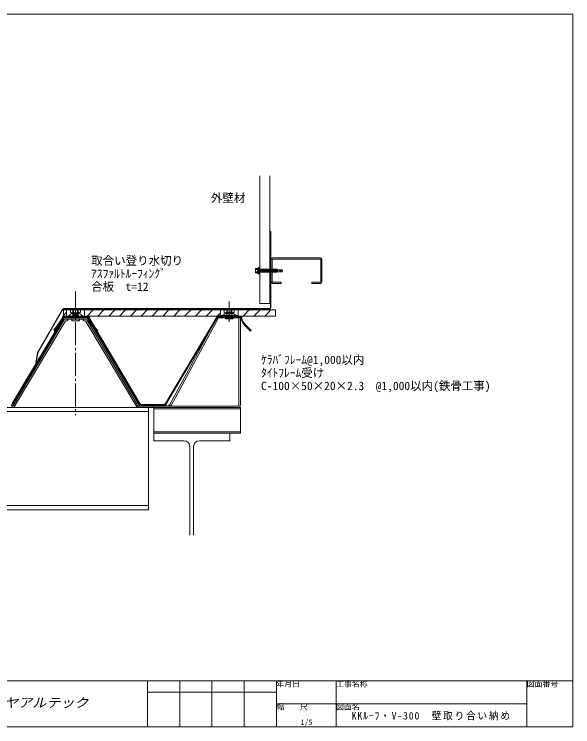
# Model space of a CAD drawing. Units: millimetres, scale not verified. Extents: x -1084 to 5209, y -2477 to 957.
# Drawn here: x 2030 to 3123, y -2477 to -1082 of the extents above; entities that cross this region are included whole.
import ezdxf
from ezdxf.enums import TextEntityAlignment as Align

# ---------------------------------------------------------------- set-up
doc = ezdxf.new("R2010")
doc.units = ezdxf.units.MM
doc.header["$LTSCALE"] = 5
doc.header["$PDMODE"] = 32
doc.header["$PDSIZE"] = 2.5
for name, pattern in [('CHAIN2', [12, 9, -1, 1, -1]), ('DASHED_DOUBLE_DOTTED', [11, 6, -1.5, 0.25, -1.5, 0.25, -1.5]), ('USER1', [84, 63, -21]), ('USER2', [63, 42, -21])]:
    doc.linetypes.add(name, pattern=pattern)
doc.layers.add('0-0_0', color=1, linetype='Continuous', lineweight=18)
doc.layers.add('0-2_LAYER002', color=7, linetype='Continuous')
doc.styles.add('HG丸ｺﾞｼｯｸM-PRO', font='')
doc.styles.add('ＭＳ ゴシック', font='')
doc.styles.get('HG丸ｺﾞｼｯｸM-PRO').set_extended_font_data('HG丸ｺﾞｼｯｸM-PRO')
doc.styles.get('ＭＳ ゴシック').set_extended_font_data('MS Gothic')

msp = doc.modelspace()

# ---------------------------------------------------------------- linework, layer by layer
at = {"layer": '0-0_0', "color": 7}
for p, q in [((2510.262, -1398.852), (2510.262, -1648.586)), ((2530.262, -1398.852), (2530.262, -1648.586)), ((2530.262, -1648.586), (2510.262, -1648.586)), ((2132.262, -1673.386), (2132.262, -1674.986)), ((2132.262, -1673.386), (2167.262, -1673.386)), ((2135.762, -1673.386), (2139.032, -1670.345)), ((2141.98, -1668.59), (2139.648, -1669.897)), ((2142.762, -1668.386), (2156.762, -1668.386)), ((2157.544, -1668.59), (2159.876, -1669.897)), ((2163.762, -1673.386), (2160.492, -1670.345)), ((2167.262, -1673.386), (2167.262, -1674.986)), ((2433.262, -1673.386), (2433.262, -1674.986)), ((2433.262, -1673.386), (2468.262, -1673.386)), ((2436.762, -1673.386), (2440.032, -1670.345)), ((2442.98, -1668.59), (2440.648, -1669.897)), ((2443.762, -1668.386), (2457.762, -1668.386)), ((2458.544, -1668.59), (2460.876, -1669.897)), ((2464.762, -1673.386), (2461.492, -1670.345)), ((2468.262, -1673.386), (2468.262, -1674.986)), ((2025.84, -1844.724), (2125.308, -1677.431)), ((2027.215, -1845.542), (2126.684, -1678.249)), ((2110.769, -1699.187), (2125.58, -1678.036)), ((2116.197, -1688.646), (2124.269, -1677.119)), ((2128.365, -1674.986), (2147.139, -1674.986)), ((2128.365, -1676.586), (2172.904, -1676.586)), ((2129.606, -1674.986), (2172.286, -1674.986)), ((2129.606, -1676.586), (2172.286, -1676.586)), ((2132.262, -1674.986), (2167.262, -1674.986)), ((2135.762, -1674.986), (2163.762, -1674.986)), ((2147.139, -1674.986), (2172.903, -1674.986)), ((2175.833, -1678.261), (2274.312, -1845.523)), ((2177.212, -1677.45), (2275.69, -1844.712)), ((2325.84, -1844.724), (2425.308, -1677.431)), ((2327.215, -1845.542), (2426.684, -1678.249)), ((2429.606, -1674.986), (2472.286, -1674.986)), ((2429.606, -1676.586), (2472.286, -1676.586)), ((2433.262, -1674.986), (2468.262, -1674.986)), ((2436.762, -1674.986), (2464.762, -1674.986)), ((2108.555, -1701.138), (2108.555, -1709.561)), ((2109.459, -1698.27), (2116.197, -1688.646)), ((2110.155, -1701.138), (2110.155, -1709.561)), ((2181.821, -1692.327), (2192.502, -1702.989)), ((2182.318, -1690.543), (2193.632, -1701.857)), ((2193.632, -1701.857), (2192.502, -1702.989)), ((2481.821, -1692.327), (2492.502, -1702.989)), ((2482.318, -1690.543), (2493.632, -1701.857)), ((2493.632, -1701.857), (2492.502, -1702.989)), ((2108.555, -1709.561), (2110.155, -1709.561)), ((2278.62, -1846.386), (2322.918, -1846.386)), ((2278.62, -1847.986), (2322.918, -1847.986)), ((1163.139, -2387.489), (3123.139, -2387.489)), ((2290.92, -2387.489), (2290.92, -2477.489)), ((2353.921, -2387.489), (2353.921, -2477.489)), ((2416.921, -2387.489), (2416.921, -2477.489)), ((2479.921, -2387.489), (2479.921, -2477.489)), ((2542.92, -2387.489), (2542.92, -2477.489)), ((2659.919, -2387.489), (2659.919, -2477.489)), ((3033.139, -2387.489), (3033.139, -2477.489)), ((2542.92, -2409.989), (2290.92, -2409.989)), ((2542.92, -2432.489), (3033.139, -2432.489))]:
    msp.add_line(p, q, dxfattribs=at)
at = {"layer": '0-0_0', "color": 3}
for p, q in [((2530.662, -1523.586), (2530.662, -1508.586)), ((2531.462, -1656.586), (2531.462, -1508.586)), ((2532.262, -1656.786), (2532.262, -1508.586)), ((2530.662, -1523.586), (2531.462, -1523.586)), ((2531.462, -1635.586), (2531.462, -1587.586)), ((2124.54, -1659.886), (2075.519, -1744.792)), ((2529.462, -1658.586), (2126.791, -1658.586)), ((2529.662, -1659.386), (2126.907, -1659.386)), ((2507.462, -1658.586), (2483.462, -1658.586)), ((2125.175, -1660.386), (2076.23, -1745.161)), ((2432.333, -1672.586), (2466.762, -1672.586)), ((2125.017, -1679.517), (2023.762, -1849.586)), ((2127.595, -1681.052), (2026.34, -1851.121)), ((2129.3, -1684.052), (2029.831, -1851.121)), ((2169.351, -1676.586), (2130.173, -1676.586)), ((2169.351, -1679.586), (2130.173, -1679.586)), ((2132.562, -1682.586), (2131.878, -1682.586)), ((2167.646, -1682.586), (2166.962, -1682.586)), ((2170.224, -1684.052), (2269.693, -1851.121)), ((2171.929, -1681.052), (2273.184, -1851.121)), ((2174.507, -1679.517), (2275.762, -1849.586)), ((2333.538, -1848.156), (2427.059, -1675.726)), ((2336.175, -1849.586), (2429.696, -1677.156)), ((2432.333, -1675.586), (2466.762, -1675.586)), ((2469.762, -1678.586), (2469.762, -1846.586)), ((2472.762, -1678.586), (2472.762, -1846.586)), ((2075.211, -1745.641), (2071.817, -1764.885)), ((2075.992, -1745.814), (2072.605, -1765.024)), ((2071.817, -1764.885), (2072.605, -1765.024)), ((2299.762, -1852.586), (2272.27, -1852.586)), ((2299.762, -1849.586), (2275.762, -1849.586)), ((2299.762, -1849.586), (2299.762, -1852.586)), ((2299.762, -1849.586), (2466.762, -1849.586)), ((2299.762, -1849.586), (2299.762, -1852.586)), ((2299.762, -1852.586), (2466.762, -1852.586)), ((2333.538, -1848.156), (2336.175, -1849.586))]:
    msp.add_line(p, q, dxfattribs=at)
at = {"layer": '0-0_0', "color": 4}
for p, q in [((2535.462, -1559.587), (2629.062, -1559.587)), ((2628.362, -1561.887), (2536.162, -1561.887)), ((2532.262, -1606.387), (2532.262, -1562.787)), ((2534.562, -1563.487), (2534.562, -1605.686)), ((2629.962, -1605.686), (2629.962, -1563.487)), ((2632.262, -1562.787), (2632.262, -1606.387)), ((2552.262, -1609.587), (2535.462, -1609.587)), ((2536.162, -1607.287), (2552.262, -1607.287)), ((2552.262, -1607.287), (2552.262, -1609.587)), ((2629.062, -1609.587), (2612.262, -1609.587)), ((2263.078, -1826.443), (2260.034, -1821.273)), ((2292.762, -1852.586), (1699.762, -1852.586)), ((2292.762, -2052.586), (2292.762, -1852.586)), ((2302.762, -1852.586), (2302.762, -1902.586)), ((2472.762, -1852.586), (2302.762, -1852.586)), ((2472.762, -1852.586), (2472.762, -1902.586)), ((2292.762, -1860.586), (1699.762, -1860.586)), ((2302.762, -1902.586), (2302.762, -1917.486)), ((2302.762, -1902.586), (2302.762, -1917.486)), ((2472.762, -1902.586), (2302.762, -1902.586)), ((2302.762, -1917.486), (2362.362, -1917.486)), ((2451.762, -1917.486), (2392.162, -1917.486)), ((2373.537, -1928.661), (2373.537, -2102.586)), ((2380.987, -1928.661), (2380.987, -2102.586)), ((2292.762, -2044.586), (1723.762, -2044.586)), ((2292.762, -2052.586), (1723.762, -2052.586))]:
    msp.add_line(p, q, dxfattribs=at)
at = {"layer": '0-0_0'}
for p, q in [((2502.266, -1580.898), (2502.266, -1588.275)), ((2506.192, -1580.183), (2502.981, -1580.183)), ((2502.981, -1582.338), (2506.192, -1582.338)), ((2502.981, -1586.835), (2506.192, -1586.835)), ((2506.192, -1588.99), (2502.981, -1588.99)), ((2506.192, -1580.183), (2506.595, -1579.668)), ((2506.192, -1580.183), (2506.192, -1588.99)), ((2506.192, -1588.99), (2506.595, -1589.505)), ((2506.595, -1579.668), (2506.595, -1589.505)), ((2507.49, -1579.221), (2507.042, -1579.221)), ((2507.49, -1589.952), (2507.042, -1589.952)), ((2508.652, -1577.879), (2507.937, -1580.647)), ((2507.937, -1579.668), (2507.937, -1589.505)), ((2508.652, -1591.294), (2507.937, -1588.526)), ((2508.652, -1577.879), (2508.652, -1591.294)), ((2508.652, -1577.879), (2509.368, -1577.879)), ((2509.368, -1577.879), (2509.368, -1591.294)), ((2509.368, -1578.188), (2510.262, -1578.188)), ((2510.262, -1578.188), (2510.262, -1590.985)), ((2510.262, -1582.587), (2554.071, -1582.587)), ((2510.262, -1586.587), (2554.091, -1586.587)), ((2512.142, -1581.029), (2511.103, -1588.42)), ((2514.142, -1581.029), (2513.103, -1588.42)), ((2516.142, -1581.029), (2515.103, -1588.42)), ((2518.142, -1581.029), (2517.103, -1588.42)), ((2520.142, -1581.029), (2519.103, -1588.42)), ((2522.142, -1581.029), (2521.103, -1588.42)), ((2524.142, -1581.029), (2523.103, -1588.42)), ((2526.142, -1581.029), (2525.103, -1588.42)), ((2528.142, -1581.029), (2527.103, -1588.42)), ((2530.142, -1581.029), (2529.103, -1588.42)), ((2532.142, -1581.029), (2531.103, -1588.42)), ((2534.142, -1581.029), (2533.103, -1588.42)), ((2536.142, -1581.029), (2535.103, -1588.42)), ((2538.142, -1581.029), (2537.103, -1588.42)), ((2540.142, -1581.029), (2539.103, -1588.42)), ((2542.142, -1581.029), (2541.103, -1588.42)), ((2544.142, -1581.029), (2543.103, -1588.42)), ((2545.432, -1582.587), (2545.432, -1586.587)), ((2555.262, -1584.587), (2554.071, -1582.587)), ((2555.262, -1584.587), (2554.091, -1586.587)), ((2508.652, -1591.294), (2509.368, -1591.294)), ((2509.368, -1590.985), (2510.262, -1590.985))]:
    msp.add_line(p, q, dxfattribs=at)
at = {"layer": '0-0_0', "color": 4, "linetype": 'CHAIN2'}
for p, q in [((2149.762, -1625.586), (2149.762, -1867.586)), ((2450.762, -1645.086), (2450.762, -1684.986))]:
    msp.add_line(p, q, dxfattribs=at)
at = {"layer": '0-0_0', "color": 5}
for p, q in [((2144.762, -1659.586), (2144.762, -1671.586)), ((2154.762, -1659.586), (2144.762, -1659.586)), ((2145.662, -1670.086), (2145.662, -1659.586)), ((2153.862, -1670.086), (2153.862, -1659.586)), ((2154.762, -1659.586), (2154.762, -1671.586)), ((2445.999, -1659.586), (2445.999, -1671.586)), ((2455.524, -1659.586), (2445.999, -1659.586)), ((2446.762, -1659.586), (2446.762, -1666.086)), ((2454.762, -1659.586), (2454.762, -1666.086)), ((2455.524, -1659.586), (2455.524, -1671.586)), ((2144.262, -1671.586), (2144.262, -1675.586)), ((2155.262, -1671.586), (2144.262, -1671.586)), ((2144.762, -1671.645), (2145.662, -1670.086)), ((2154.762, -1670.086), (2144.762, -1670.086)), ((2154.762, -1671.645), (2153.862, -1670.086)), ((2155.262, -1671.586), (2155.262, -1675.586)), ((2443.262, -1672.586), (2443.262, -1671.586)), ((2443.262, -1671.586), (2458.262, -1671.586)), ((2455.524, -1666.086), (2445.999, -1666.086)), ((2446.762, -1666.086), (2445.999, -1667.586)), ((2455.524, -1667.586), (2445.999, -1667.586)), ((2454.762, -1666.086), (2455.524, -1667.586)), ((2458.262, -1672.586), (2458.262, -1671.586)), ((2142.262, -1675.586), (2142.262, -1676.586)), ((2142.262, -1675.586), (2157.262, -1675.586)), ((2142.262, -1681.586), (2142.262, -1679.586)), ((2143.262, -1682.586), (2156.262, -1682.586)), ((2157.262, -1675.586), (2157.262, -1676.586)), ((2157.262, -1681.586), (2157.262, -1679.586)), ((2443.262, -1677.586), (2443.262, -1675.586)), ((2444.262, -1678.586), (2457.262, -1678.586)), ((2458.262, -1677.586), (2458.262, -1675.586))]:
    msp.add_line(p, q, dxfattribs=at)
at = {"layer": '0-0_0', "color": 5, "linetype": 'USER1'}
msp.add_line((2530.462, -1660.386), (2125.918, -1660.386), dxfattribs=at)
at = {"layer": '0-0_0', "color": 33}
for p, q in [((2468.262, -1661.386), (2125.918, -1661.386)), ((2125.918, -1672.306), (2132.262, -1665.962)), ((2132.262, -1661.386), (2132.262, -1673.386)), ((2167.262, -1661.386), (2167.262, -1673.386)), ((2207.262, -1661.386), (2170.918, -1661.386)), ((2172.264, -1673.386), (2184.264, -1661.386)), ((2193.477, -1673.386), (2205.477, -1661.386)), ((2214.69, -1673.386), (2226.69, -1661.386)), ((2235.903, -1673.386), (2247.903, -1661.386)), ((2257.117, -1673.386), (2269.117, -1661.386)), ((2278.33, -1673.386), (2290.33, -1661.386)), ((2299.543, -1673.386), (2311.543, -1661.386)), ((2320.756, -1673.386), (2332.756, -1661.386)), ((2341.969, -1673.386), (2353.969, -1661.386)), ((2363.183, -1673.386), (2375.183, -1661.386)), ((2384.396, -1673.386), (2396.396, -1661.386)), ((2405.609, -1673.386), (2417.609, -1661.386)), ((2426.822, -1673.386), (2433.262, -1666.947)), ((2541.462, -1673.386), (2468.262, -1673.386)), ((2477.822, -1673.386), (2489.822, -1661.386)), ((2499.035, -1673.386), (2511.035, -1661.386)), ((2520.249, -1673.386), (2532.249, -1661.386)), ((2541.462, -1673.386), (2541.462, -1661.386))]:
    msp.add_line(p, q, dxfattribs=at)
at = {"layer": '0-0_0', "color": 6}
for p, q in [((2141.262, -1660.586), (2139.947, -1661.346)), ((2139.947, -1661.346), (2139.947, -1665.982)), ((2143.512, -1668.386), (2139.947, -1665.982)), ((2158.262, -1660.586), (2141.262, -1660.586)), ((2144.854, -1661.49), (2144.854, -1665.986)), ((2154.669, -1661.49), (2154.669, -1665.986)), ((2156.012, -1668.386), (2159.577, -1665.982)), ((2158.262, -1660.586), (2159.577, -1661.346)), ((2159.577, -1661.346), (2159.577, -1665.982)), ((2442.262, -1660.586), (2440.947, -1661.346)), ((2440.947, -1661.346), (2440.947, -1665.982)), ((2444.512, -1668.386), (2440.947, -1665.982)), ((2459.262, -1660.586), (2442.262, -1660.586)), ((2445.854, -1661.49), (2445.854, -1665.986)), ((2455.669, -1661.49), (2455.669, -1665.986)), ((2457.012, -1668.386), (2460.577, -1665.982)), ((2459.262, -1660.586), (2460.577, -1661.346)), ((2460.577, -1661.346), (2460.577, -1665.982))]:
    msp.add_line(p, q, dxfattribs=at)
at = {"layer": '0-0_0', "color": 4, "linetype": 'USER2'}
for p, q in [((2472.762, -1854.886), (2302.762, -1854.886)), ((2472.762, -1900.286), (2302.762, -1900.286))]:
    msp.add_line(p, q, dxfattribs=at)
at = {"layer": '0-0_0', "color": 7, "linetype": 'DASHED_DOUBLE_DOTTED'}
msp.add_line((2333.538, -1848.156), (2332.762, -1849.586), dxfattribs=at)
at = {"layer": '0-0_0', "color": 7}
msp.add_lwpolyline([(1163.139, -1082.489), (3123.139, -1082.489), (3123.139, -2477.489), (1163.139, -2477.489)], close=True, dxfattribs=at)
at = {"layer": '0-0_0'}
msp.add_lwpolyline([(2555.262, -1584.587), (2547.987, -1584.33), (2554.091, -1586.587)], dxfattribs=at)
at = {"layer": '0-0_0', "color": 4}
for points in [[(2612.262, -1609.587), (2612.262, -1607.287), (2628.362, -1607.287)], [(2302.762, -1902.586), (2451.762, -1902.586), (2451.762, -1917.486)]]:
    msp.add_lwpolyline(points, dxfattribs=at)
at = {"layer": '0-0_0', "color": 33}
for points in [[(2132.262, -1673.386), (2125.918, -1673.386), (2125.918, -1661.386)], [(2433.262, -1661.386), (2433.262, -1673.386), (2167.262, -1673.386)], [(2541.462, -1661.386), (2468.262, -1661.386), (2468.262, -1673.386)]]:
    msp.add_lwpolyline(points, dxfattribs=at)
at = {"layer": '0-0_0', "color": 3}
msp.add_circle((2531.462, -1587.586), 1.2, dxfattribs=at)
for centre, radius, start, end in [((2531.462, -1508.586), 0.8, 0, 180), ((2126.791, -1661.186), 2.6, 90, 150), ((2126.907, -1661.386), 2, 90, 150), ((2529.462, -1656.586), 2, 270, 0), ((2529.662, -1656.786), 2.6, 270, 0), ((2432.333, -1678.586), 6, 90, 151.5258), ((2466.762, -1678.586), 6, 0, 90), ((2130.173, -1682.586), 6, 90, 149.23146), ((2130.173, -1682.586), 3, 90, 149.23146), ((2131.878, -1685.586), 3, 90, 149.23146), ((2132.562, -1679.586), 3, 270, 0), ((2166.962, -1679.586), 3, 180, 270), ((2167.646, -1685.586), 3, 30.76854, 90), ((2169.351, -1682.586), 6, 30.76854, 90), ((2169.351, -1682.586), 3, 30.76854, 90), ((2432.333, -1678.586), 3, 90, 151.5258), ((2466.762, -1678.586), 3, 0, 90), ((2077.771, -1746.092), 2.6, 150, 170), ((2077.962, -1746.161), 2, 150, 170), ((2272.27, -1849.586), 3, 210.76854, 270), ((2275.762, -1849.586), 3, 210.76854, 270), ((2466.762, -1846.586), 6, 270, 0), ((2466.762, -1846.586), 3, 270, 0)]:
    msp.add_arc(centre, radius, start, end, dxfattribs=at)
at = {"layer": '0-0_0', "color": 4}
for centre, radius, start, end in [((2535.462, -1562.787), 3.2, 90, 180), ((2536.162, -1563.487), 1.6, 90, 180), ((2628.362, -1563.487), 1.6, 0, 90), ((2629.062, -1562.787), 3.2, 0, 90), ((2535.462, -1606.387), 3.2, 180, 270), ((2536.162, -1605.686), 1.6, 180, 270), ((2628.362, -1605.686), 1.6, 270, 0), ((2629.062, -1606.387), 3.2, 270, 0), ((2362.362, -1928.661), 11.175, 0, 90), ((2392.162, -1928.661), 11.175, 90, 180)]:
    msp.add_arc(centre, radius, start, end, dxfattribs=at)
at = {"layer": '0-0_0'}
for centre, radius, start, end in [((2502.981, -1580.898), 0.715, 90, 180), ((2502.981, -1581.623), 0.715, 180, 270), ((2502.981, -1583.054), 0.715, 90, 180), ((2502.981, -1586.119), 0.715, 180, 270), ((2502.981, -1587.55), 0.715, 90, 180), ((2502.981, -1588.275), 0.715, 180, 270), ((2507.042, -1579.668), 0.447, 90, 180), ((2507.042, -1589.505), 0.447, 180, 270), ((2507.49, -1579.668), 0.447, 0, 90), ((2507.49, -1589.505), 0.447, 270, 0)]:
    msp.add_arc(centre, radius, start, end, dxfattribs=at)
at = {"layer": '0-0_0', "color": 7}
for centre, radius, start, end in [((2141.211, -1672.689), 3.2, 119.24883, 132.92266), ((2142.762, -1669.986), 1.6, 90, 119.24883), ((2156.762, -1669.986), 1.6, 60.75117, 90), ((2158.313, -1672.689), 3.2, 47.07734, 60.75117), ((2442.211, -1672.689), 3.2, 119.24883, 132.92266), ((2443.762, -1669.986), 1.6, 90, 119.24883), ((2457.762, -1669.986), 1.6, 60.75117, 90), ((2459.313, -1672.689), 3.2, 47.07734, 60.75117), ((2128.365, -1679.986), 5, 90, 145), ((2129.606, -1679.986), 5, 90, 149.26535), ((2128.365, -1679.986), 3.4, 90, 145), ((2129.606, -1679.986), 3.4, 90, 149.26535), ((2172.286, -1677.986), 3, 13.21649, 90), ((2172.286, -1677.986), 1.4, 13.21649, 90), ((2172.903, -1679.986), 5, 30.48818, 90), ((2172.904, -1679.986), 3.4, 30.48817, 90), ((2203.439, -1670.67), 30.6, 193.21649, 225.05095), ((2203.439, -1670.67), 29, 193.21649, 223.25607), ((2429.606, -1679.986), 5, 90, 149.26535), ((2429.606, -1679.986), 3.4, 90, 149.26535), ((2472.286, -1677.986), 3, 13.21649, 90), ((2472.286, -1677.986), 1.4, 13.21649, 90), ((2503.439, -1670.67), 30.6, 193.21649, 225.05095), ((2503.439, -1670.67), 29, 193.21649, 223.25607), ((2113.555, -1701.138), 5, 145, 180), ((2113.555, -1701.138), 3.4, 145, 180), ((2278.62, -1842.986), 5, 210.48817, 270), ((2278.62, -1842.986), 3.4, 210.48818, 270), ((2322.918, -1842.986), 3.4, 270, 329.26535), ((2322.918, -1842.986), 5, 270, 329.26535), ((2334.468, -1849.586), 3, 91.5258, 180)]:
    msp.add_arc(centre, radius, start, end, dxfattribs=at)
at = {"layer": '0-0_0', "color": 6}
for centre, radius, start, end in [((2142.401, -1663.106), 3.784, 242.92568, 310.4299), ((2142.401, -1664.37), 3.784, 49.5701, 90), ((2149.762, -1674.366), 13.779, 69.13594, 110.86406), ((2149.762, -1653.111), 13.779, 249.13594, 290.86406), ((2157.123, -1664.37), 3.784, 90, 130.4299), ((2157.123, -1663.106), 3.784, 229.5701, 297.07432), ((2443.401, -1663.106), 3.784, 242.92568, 310.4299), ((2443.401, -1664.37), 3.784, 49.5701, 90), ((2450.762, -1674.366), 13.779, 69.13594, 110.86406), ((2450.762, -1653.111), 13.779, 249.13594, 290.86406), ((2458.123, -1664.37), 3.784, 90, 130.4299), ((2458.123, -1663.106), 3.784, 229.5701, 297.07432)]:
    msp.add_arc(centre, radius, start, end, dxfattribs=at)
at = {"layer": '0-0_0', "color": 5}
for centre, start, end in [((2143.262, -1681.586), 180, 270), ((2156.262, -1681.586), 270, 0), ((2444.262, -1677.586), 180, 270), ((2457.262, -1677.586), 270, 0)]:
    msp.add_arc(centre, 1, start, end, dxfattribs=at)
at = {"layer": '0-0_0', "color": 2}
for p in [(2125.762, -1674.986), (2175.762, -1674.986)]:
    msp.add_point(p, dxfattribs=at)
at = {"layer": '0-0_0', "color": 7}
for p in [(2125.762, -1674.986), (2126.762, -1674.986), (2174.762, -1674.986), (2175.762, -1674.986), (2426.762, -1674.986), (2474.762, -1674.986), (2108.555, -1699.561), (2275.762, -1847.986), (2325.762, -1847.986)]:
    msp.add_point(p, dxfattribs=at)
at = {"layer": '0-0_0'}
for p in [(2126.762, -1674.986), (2426.762, -1674.986)]:
    msp.add_point(p, dxfattribs=at)

# ---------------------------------------------------------------- texts
at = {"layer": '0-0_0', "color": 7, "style": 'ＭＳ ゴシック'}
for s, height, p in [('外壁材', 16.5, (2414.709, -1455.472)), ('取合い登り水切り', 16.5, (2180.292, -1578.113)), ('ｱｽﾌｧﾙﾄﾙｰﾌｨﾝｸﾞ', 16.5, (2180.292, -1603.578)), ('合板\u3000t=12', 16.5, (2180.292, -1629.044)), ('ｹﾗﾊﾞﾌﾚｰﾑ@1,000以内', 16.5, (2512.929, -1772.378)), ('ﾀｲﾄﾌﾚｰﾑ受け', 16.5, (2512.929, -1797.843)), ('C-100×50×20×2.3\u3000@1,000以内(鉄骨工事)', 16.5, (2512.929, -1823.308)), ('年月日', 11, (2542.92, -2402.489)), ('工事名称', 11, (2659.919, -2402.489)), ('図面番号', 11, (3033.139, -2402.489)), ('縮\u3000\u3000尺', 11, (2542.921, -2447.489)), ('図面名', 11, (2659.919, -2447.489)), ('1/5', 11, (2590.17, -2477.489))]:
    msp.add_text(s, height=height, dxfattribs=at).set_placement(p, align=Align.BOTTOM_LEFT)
at = {"layer": '0-0_0', "color": 3, "style": 'HG丸ｺﾞｼｯｸM-PRO', "oblique": 15, "width": 1.1}
msp.add_text('株式会社コマスヤアルテック', height=18.33, dxfattribs=at).set_placement((1817.483, -2444.989), align=Align.BOTTOM_LEFT)
at = {"layer": '0-2_LAYER002', "insert": (2690.279, -2464.989), "char_height": 14.66, "attachment_point": 7, "style": 'ＭＳ ゴシック'}
msp.add_mtext('\\T1.18;\\W0.95;KKﾙｰﾌ・V-300\u3000壁取り合い納め', dxfattribs=at)

doc.saveas('drawing.dxf')
